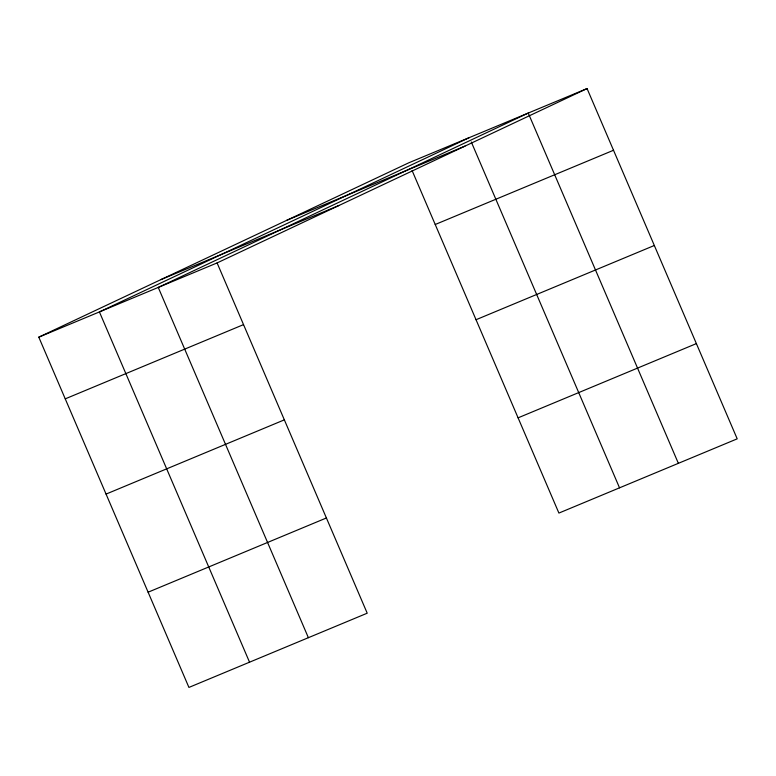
<?xml version="1.0" encoding="UTF-8"?>
<svg xmlns="http://www.w3.org/2000/svg" width="776" height="776" viewBox="0 0 776 776"><rect width="100%" height="100%" fill="white"/><g stroke="black" fill="none" stroke-linecap="round" stroke-linejoin="round"><path stroke-width="1.16" d="M587.073 88.571L217.096 262.928L367.213 613.195L188.927 687.429L38.8 337.162L408.787 162.805L587.073 88.571L737.2 438.838L558.904 513.072L412.085 170.516M469.402 137.565L99.415 311.923L249.542 662.19M286.693 220.345L464.979 146.111M160.894 279.622L339.19 205.388M38.8 337.162L217.096 262.928M435.229 224.497L613.515 150.263M65.242 398.854L243.538 324.62M476.037 319.722L654.333 245.488M106.06 494.089L284.346 419.855M518.096 417.837L696.382 343.603M148.109 592.204L326.405 517.97M678.36 463.33L528.243 113.063L158.256 287.43L308.382 637.697M471.294 141.969L619.529 487.832"/></g></svg>
